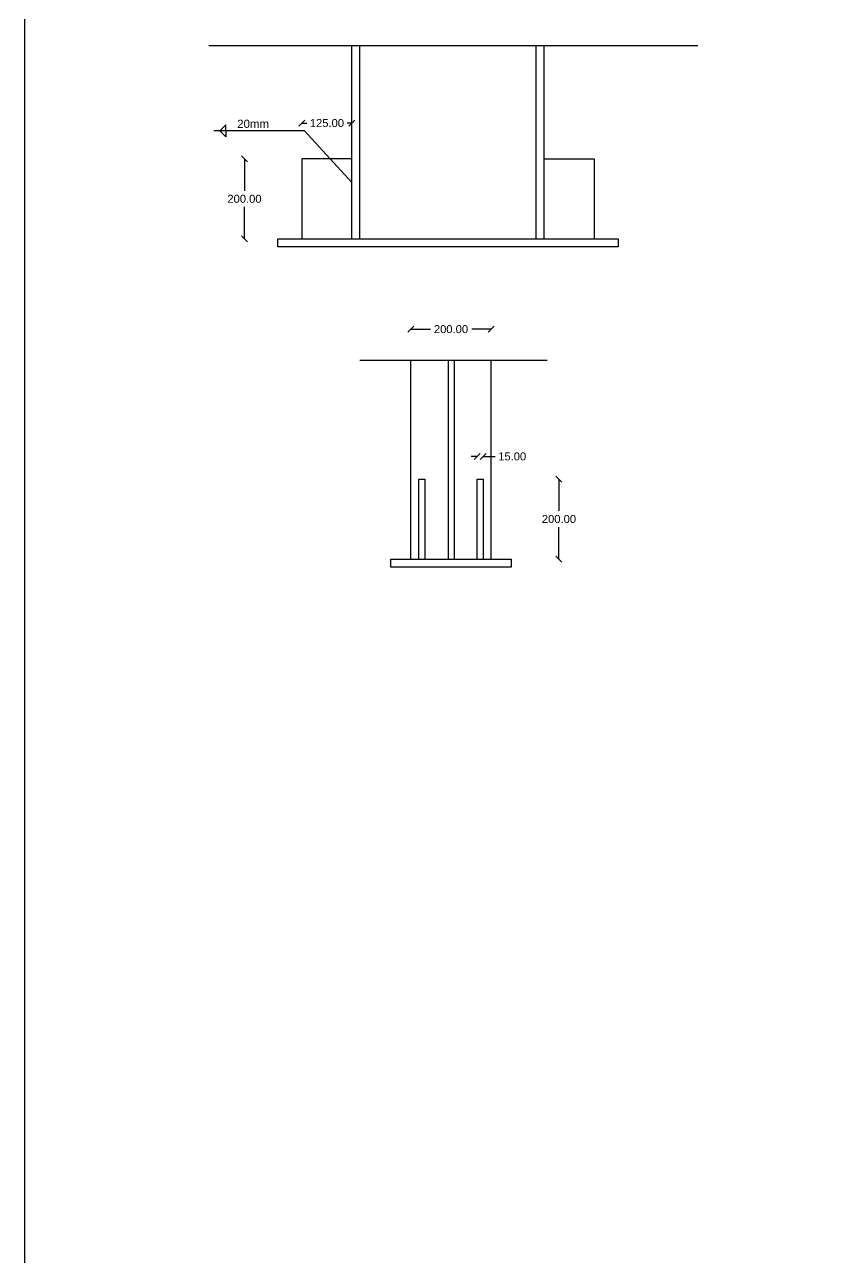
# Model space of a CAD drawing. Header units: inches. Extents: x -15 to 1885144, y -42615 to 866270.
# Drawn here: x 930129 to 932154, y 41986 to 45068 of the extents above; entities that cross this region are included whole.
import ezdxf

# ---------------------------------------------------------------- set-up
doc = ezdxf.new("R2010")
doc.units = ezdxf.units.IN
doc.header["$LTSCALE"] = 100
doc.header["$MEASUREMENT"] = 0
doc.linetypes.add('dash line', pattern=[30, 12, -18])
doc.linetypes.add('PHANTOM2', pattern=[1.25, 0.625, -0.125, 0.125, -0.125, 0.125, -0.125])
doc.layers.add('sections', color=3, linetype='Continuous')
doc.styles.get("Standard").update_dxf_attribs({"font": 'arial.ttf'})
doc.dimstyles.new('connections', dxfattribs={"dimtxt": 20, "dimasz": 15, "dimexe": 0.0625, "dimexo": 0.0625, "dimgap": 10, "dimtad": 0, "dimtih": 1, "dimtoh": 1, "dimzin": 0, "dimdsep": 46, "dimtxsty": 'Standard', "dimblk": 'OBLIQUE', "dimcen": 0.09, "dimse1": 1, "dimse2": 1, "dimclrd": 256, "dimclre": 256, "dimclrt": 256, "dimadec": 0, "dimazin": 0, "dimtfac": 1, "dimtofl": 0, "dimtmove": 0, "dimatfit": 3, "dimfxl": 1, "dimtfillclr": 256, "dimtolj": 1, "dimtzin": 0, "dimlwe": -1, "dimarcsym": 0})

# ---------------------------------------------------------------- blocks, each defined once
blk = doc.blocks.new('_Oblique')
at = {"color": 0, "linetype": 'ByBlock', "lineweight": -2}
blk.add_line((-0.5, -0.5), (0.5, 0.5), dxfattribs=at)
blk = doc.blocks.new('*D446')
at = {"layer": 'Defpoints', "color": 0, "transparency": 16777216}
for p in [(930821.7, 44821.9), (930821.7, 44732.6), (930946.7, 44732.6)]:
    blk.add_point(p, dxfattribs=at)
at = {"layer": 'sections', "lineweight": -2, "transparency": 16777216}
for p, q in [((930821.7, 44821.9), (930833.7, 44821.9)), ((930946.7, 44821.9), (930934.7, 44821.9))]:
    blk.add_line(p, q, dxfattribs=at)
at = {"layer": 'sections', "lineweight": -2, "transparency": 16777216, "xscale": 15, "yscale": 15, "zscale": 15, "rotation": 180}
blk.add_blockref('_Oblique', (930821.7, 44821.9), dxfattribs=at)
at = {"layer": 'sections', "lineweight": -2, "transparency": 16777216, "xscale": 15, "yscale": 15, "zscale": 15}
blk.add_blockref('_Oblique', (930946.7, 44821.9), dxfattribs=at)
at = {"layer": 'sections', "transparency": 16777216, "insert": (930884.2, 44821.9), "char_height": 20, "attachment_point": 5}
blk.add_mtext('\\A1;125.00', dxfattribs=at)
blk = doc.blocks.new('*D447')
at = {"layer": 'Defpoints', "color": 0, "transparency": 16777216}
for p in [(930821.7, 44732.6), (930678.2, 44532.6), (930821.7, 44532.6)]:
    blk.add_point(p, dxfattribs=at)
at = {"layer": 'sections', "lineweight": -2, "transparency": 16777216}
for p, q in [((930678.2, 44732.6), (930678.2, 44652.8)), ((930678.2, 44532.6), (930678.2, 44612.4))]:
    blk.add_line(p, q, dxfattribs=at)
at = {"layer": 'sections', "lineweight": -2, "transparency": 16777216, "xscale": 15, "yscale": 15, "zscale": 15}
for p, rotation in [((930678.2, 44732.6), 90), ((930678.2, 44532.6), 270)]:
    blk.add_blockref('_Oblique', p, dxfattribs=dict(at, rotation=rotation))
at = {"layer": 'sections', "transparency": 16777216, "insert": (930678.2, 44632.6), "char_height": 20, "attachment_point": 5}
blk.add_mtext('\\A1;200.00', dxfattribs=at)
blk = doc.blocks.new('*D448')
at = {"layer": 'Defpoints', "color": 0, "transparency": 16777216}
for p in [(931294.2, 44306.8), (931094.2, 44126.6), (931294.2, 44126.6)]:
    blk.add_point(p, dxfattribs=at)
at = {"layer": 'sections', "lineweight": -2, "transparency": 16777216}
for p, q in [((931094.2, 44306.8), (931142.6, 44306.8)), ((931294.2, 44306.8), (931245.9, 44306.8))]:
    blk.add_line(p, q, dxfattribs=at)
at = {"layer": 'sections', "lineweight": -2, "transparency": 16777216, "xscale": 15, "yscale": 15, "zscale": 15, "rotation": 180}
blk.add_blockref('_Oblique', (931094.2, 44306.8), dxfattribs=at)
at = {"layer": 'sections', "lineweight": -2, "transparency": 16777216, "xscale": 15, "yscale": 15, "zscale": 15}
blk.add_blockref('_Oblique', (931294.2, 44306.8), dxfattribs=at)
at = {"layer": 'sections', "transparency": 16777216, "insert": (931194.2, 44306.8), "char_height": 20, "attachment_point": 5}
blk.add_mtext('\\A1;200.00', dxfattribs=at)
blk = doc.blocks.new('*D449')
at = {"layer": 'Defpoints', "color": 0, "transparency": 16777216}
for p in [(931274.2, 43932.1), (931274.2, 43732.1), (931463.9, 43732.1)]:
    blk.add_point(p, dxfattribs=at)
at = {"layer": 'sections', "lineweight": -2, "transparency": 16777216}
for p, q in [((931463.9, 43932.1), (931463.9, 43852.3)), ((931463.9, 43732.1), (931463.9, 43811.9))]:
    blk.add_line(p, q, dxfattribs=at)
at = {"layer": 'sections', "lineweight": -2, "transparency": 16777216, "xscale": 15, "yscale": 15, "zscale": 15}
for p, rotation in [((931463.9, 43932.1), 90), ((931463.9, 43732.1), 270)]:
    blk.add_blockref('_Oblique', p, dxfattribs=dict(at, rotation=rotation))
at = {"layer": 'sections', "transparency": 16777216, "insert": (931463.9, 43832.1), "char_height": 20, "attachment_point": 5}
blk.add_mtext('\\A1;200.00', dxfattribs=at)
blk = doc.blocks.new('*D450')
at = {"layer": 'Defpoints', "color": 0, "transparency": 16777216}
for p in [(931274.2, 43988.6), (931259.2, 43932.1), (931274.2, 43932.1)]:
    blk.add_point(p, dxfattribs=at)
at = {"layer": 'sections', "lineweight": -2, "transparency": 16777216}
for p, q in [((931259.2, 43988.6), (931244.2, 43988.6)), ((931274.2, 43988.6), (931304.2, 43988.6))]:
    blk.add_line(p, q, dxfattribs=at)
at = {"layer": 'sections', "lineweight": -2, "transparency": 16777216, "xscale": 15, "yscale": 15, "zscale": 15}
blk.add_blockref('_Oblique', (931259.2, 43988.6), dxfattribs=at)
at = {"layer": 'sections', "lineweight": -2, "transparency": 16777216, "xscale": 15, "yscale": 15, "zscale": 15, "rotation": 180}
blk.add_blockref('_Oblique', (931274.2, 43988.6), dxfattribs=at)
at = {"layer": 'sections', "transparency": 16777216, "insert": (931347, 43988.6), "char_height": 20, "attachment_point": 5}
blk.add_mtext('\\A1;15.00', dxfattribs=at)

msp = doc.modelspace()

# ---------------------------------------------------------------- linework, layer by layer
at = {"layer": 'sections', "linetype": 'PHANTOM2', "ltscale": 100}
msp.add_line((930589.246, 45015.667), (931810.445, 45015.667), dxfattribs=at)
at = {"layer": 'sections'}
for p, q in [((930946.71, 44532.565), (930946.71, 45015.667)), ((930966.71, 44532.565), (930966.71, 45015.667)), ((931406.71, 44532.565), (931406.71, 45015.667)), ((931426.71, 44532.565), (931426.71, 45015.667)), ((930631.586, 44817.48), (930616.586, 44802.48)), ((930631.586, 44802.48), (930631.586, 44817.48)), ((930616.586, 44802.48), (930601.586, 44802.48)), ((930631.586, 44802.48), (930616.586, 44802.48)), ((930631.586, 44787.48), (930616.586, 44802.48)), ((930827.974, 44802.48), (930631.586, 44802.48)), ((930631.586, 44802.48), (930631.586, 44787.48)), ((930827.974, 44802.48), (930946.71, 44672.997)), ((930946.71, 44732.565), (930821.71, 44732.565)), ((930821.71, 44732.565), (930821.71, 44532.565)), ((931426.71, 44732.565), (931551.71, 44732.565)), ((931551.71, 44732.565), (931551.71, 44532.565)), ((930761.71, 44532.565), (931611.71, 44532.565)), ((930761.71, 44512.565), (930761.71, 44532.565)), ((931611.71, 44532.565), (931611.71, 44512.565)), ((931611.71, 44512.565), (930761.71, 44512.565)), ((931094.21, 43732.108), (931094.21, 44229.518)), ((931294.21, 43732.108), (931294.21, 44229.518)), ((931114.21, 43732.108), (931114.21, 43932.108)), ((931114.21, 43932.108), (931129.21, 43932.108)), ((931129.21, 43932.108), (931129.21, 43732.108)), ((931259.21, 43732.108), (931259.21, 43932.108)), ((931259.21, 43932.108), (931274.21, 43932.108)), ((931274.21, 43932.108), (931274.21, 43732.108)), ((931044.21, 43732.108), (931344.21, 43732.108)), ((931044.21, 43712.108), (931044.21, 43732.108)), ((931344.21, 43732.108), (931344.21, 43712.108)), ((931344.21, 43712.108), (931044.21, 43712.108))]:
    msp.add_line(p, q, dxfattribs=at)
at = {"layer": 'sections', "linetype": 'dash line'}
for p, q in [((930966.206, 44229.518), (931434.418, 44229.518)), ((931186.71, 44229.518), (931186.71, 43732.108)), ((931201.71, 44229.518), (931201.71, 43732.108))]:
    msp.add_line(p, q, dxfattribs=at)
at = {"layer": 'sections'}
msp.add_lwpolyline([(930129.126, 47217.725), (955759.855, 47217.725), (955759.855, 38877.268), (930129.126, 38877.268)], close=True, dxfattribs=at)

# ---------------------------------------------------------------- texts
msp.add_text('20mm', height=20.4789, dxfattribs=at).set_placement((930660.079, 44809.949))

# ---------------------------------------------------------------- dimensions: what is measured, and where the dimension line sits
for base, p1, p2, picture, middle in [((930821.71, 44821.917), (930946.71, 44732.565), (930821.71, 44732.565), '*D446', (930884.21, 44821.917)), ((931294.21, 44306.776), (931094.21, 44126.58), (931294.21, 44126.58), '*D448', (931194.21, 44306.776)), ((931274.21, 43988.642), (931259.21, 43932.108), (931274.21, 43932.108), '*D450', (931346.979, 43988.642))]:
    dim = msp.add_linear_dim(base=base, p1=p1, p2=p2, dimstyle='connections', dxfattribs=at)
    dim.commit()
    dim.dimension.update_dxf_attribs({"geometry": picture, "text_midpoint": middle})
for base, p1, p2, picture, middle in [((930678.25, 44532.565), (930821.71, 44732.565), (930821.71, 44532.565), '*D447', (930678.25, 44632.565)), ((931463.92, 43732.108), (931274.21, 43932.108), (931274.21, 43732.108), '*D449', (931463.92, 43832.108))]:
    dim = msp.add_linear_dim(base=base, p1=p1, p2=p2, angle=90, dimstyle='connections', dxfattribs=at)
    dim.commit()
    dim.dimension.update_dxf_attribs({"geometry": picture, "text_midpoint": middle})

doc.saveas('drawing.dxf')
